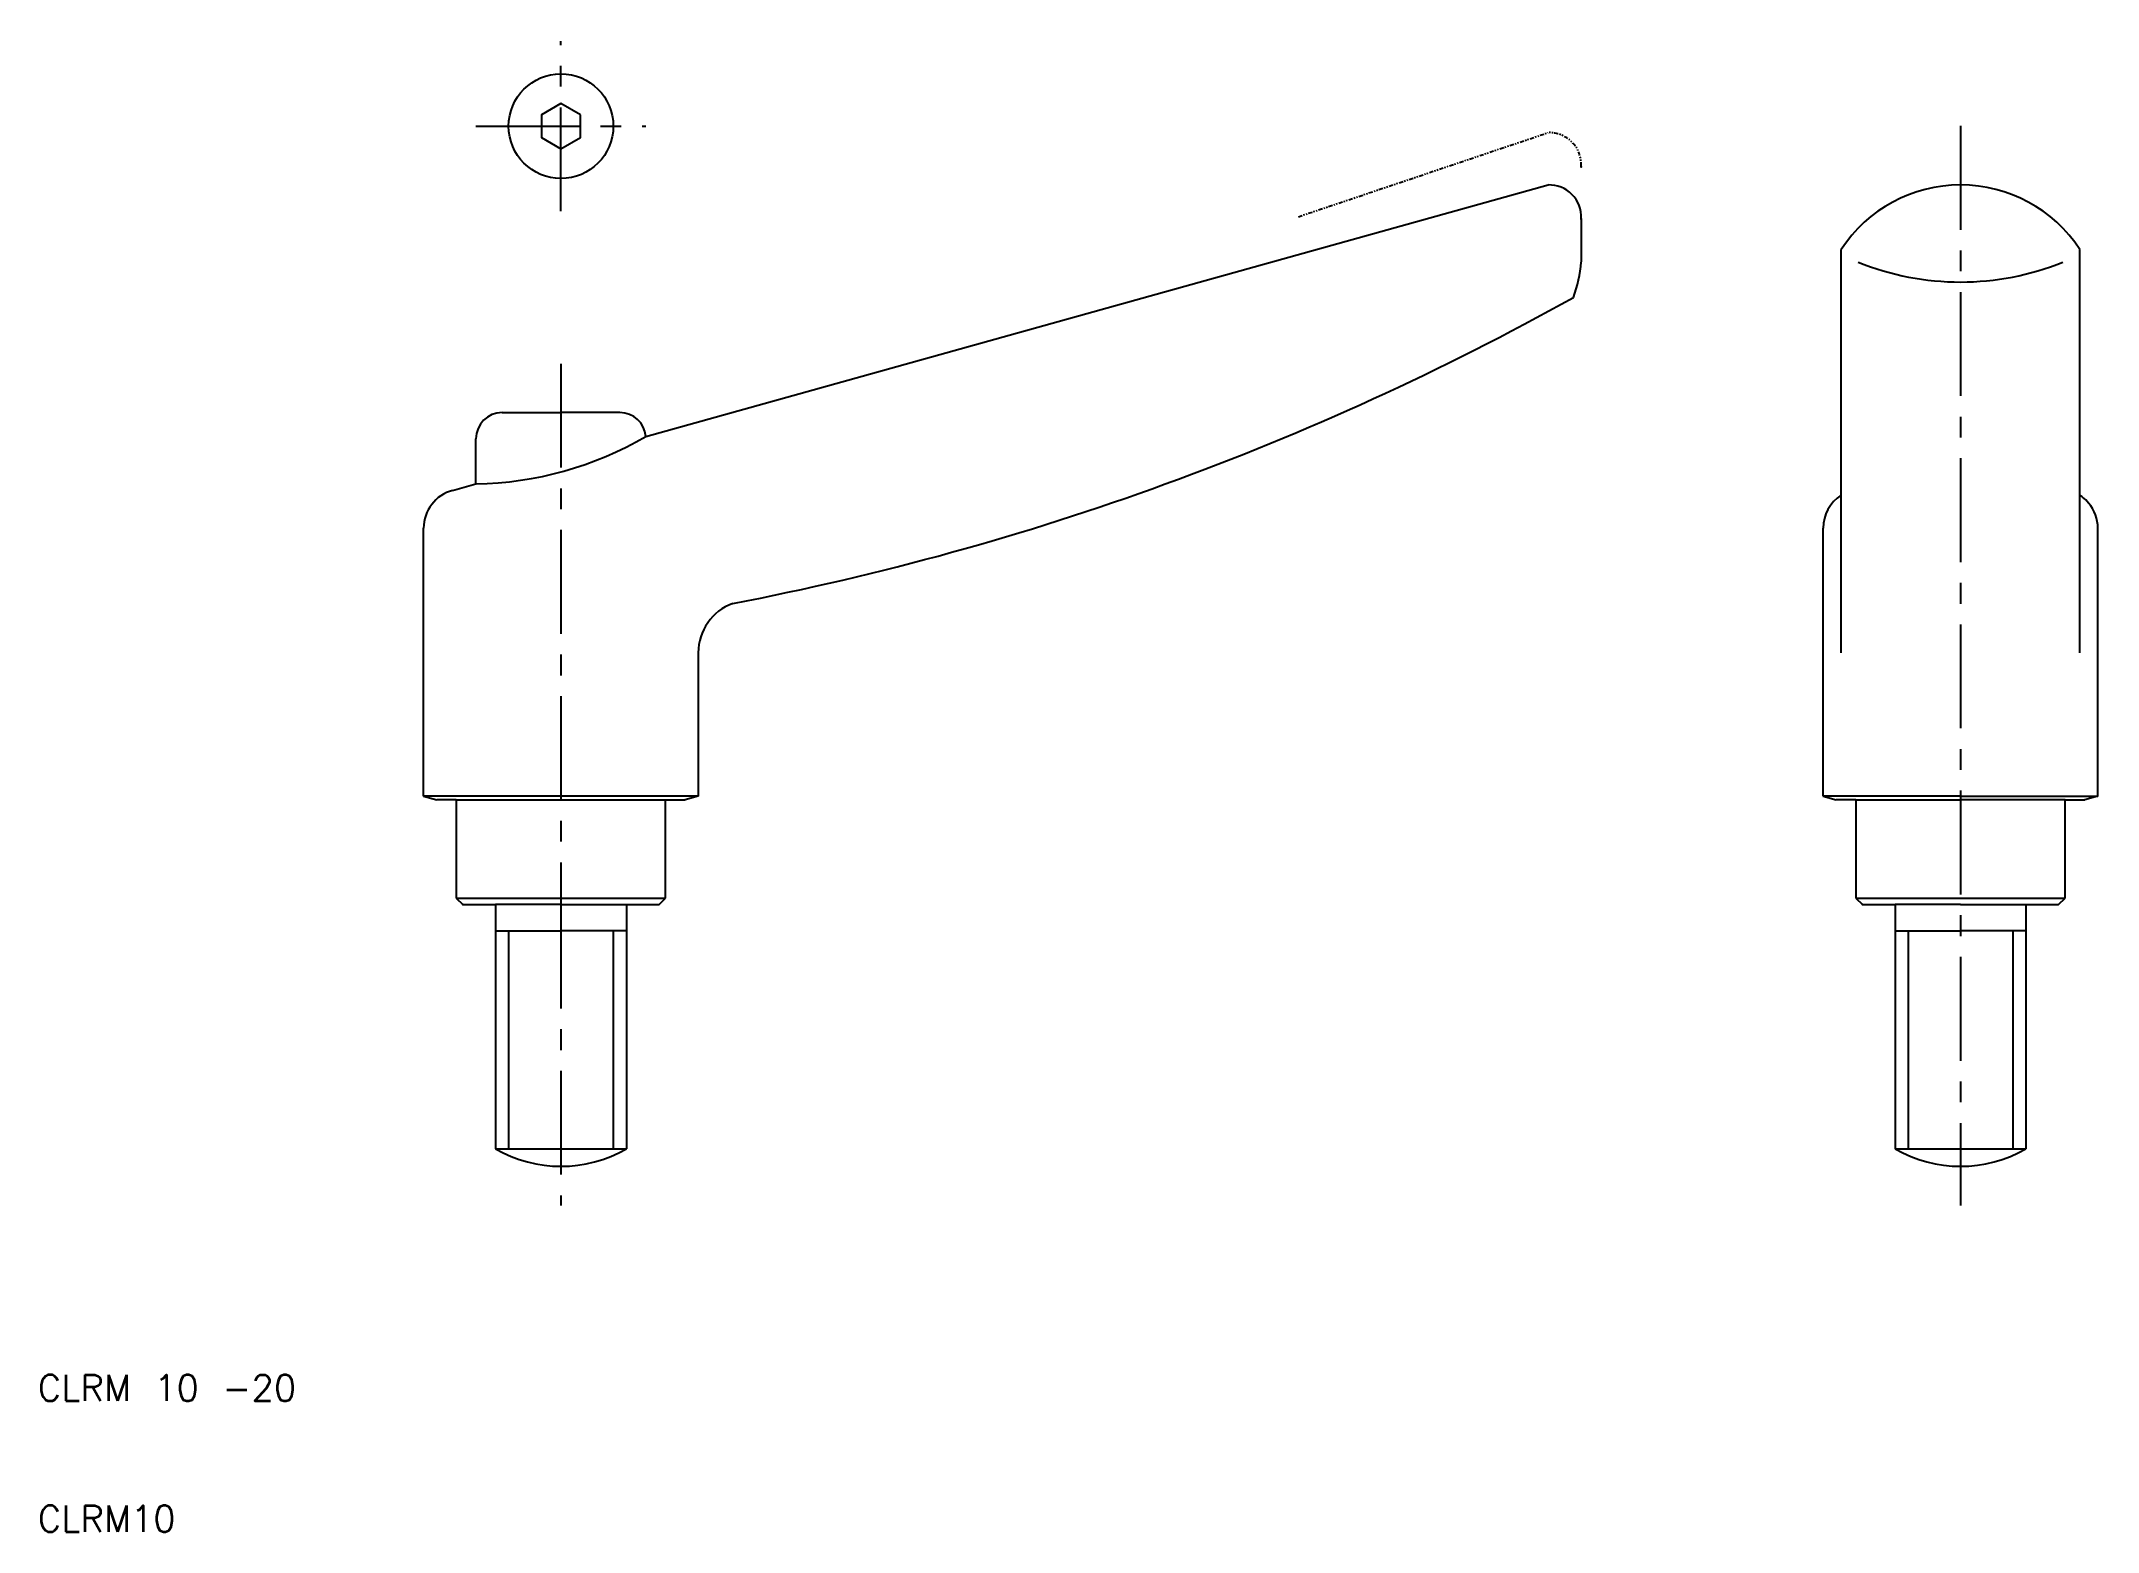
# Model space of a CAD drawing. Extents: x 10 to 168, y 2 to 116.
import ezdxf

# ---------------------------------------------------------------- set-up
doc = ezdxf.new("R2010")
doc.units = 0
doc.header["$LTSCALE"] = 0.25
doc.linetypes.add('CENTER', pattern=[50.8, 31.75, -6.35, 6.35, -6.35])
doc.linetypes.add('PHANTOM', pattern=[2.5, 1.25, -0.25, 0.25, -0.25, 0.25, -0.25])
doc.layers.get('0').update_dxf_attribs({"linetype": 'CONTINUOUS'})
doc.layers.add('CENTER', color=1, linetype='CENTER')
doc.styles.get("Standard").update_dxf_attribs({"font": 'TXT.shx'})

msp = doc.modelspace()

# ---------------------------------------------------------------- linework, layer by layer
at = {"color": 3, "linetype": 'PHANTOM'}
msp.add_line((106.38, 102.57), (125.48, 109), dxfattribs=at)
at = {"color": 7, "linetype": 'CONTINUOUS'}
for p, q in [((56.49, 85.77), (125.48, 105)), ((128, 102.44), (128, 99.11)), ((147.88, 81.28), (147.88, 100.07)), ((166.12, 81.28), (166.12, 100.07)), ((45.5, 87.6), (50, 87.6)), ((54.5, 87.6), (50, 87.6)), ((43.5, 82.15), (43.5, 85.6)), ((41.71, 81.65), (43.5, 82.15)), ((147.88, 69.25), (147.88, 81.28)), ((166.12, 80.88), (166.12, 81.28)), ((166.12, 69.25), (166.12, 80.88)), ((39.5, 58.29), (39.5, 78.76)), ((146.5, 58.29), (146.5, 78.76)), ((167.5, 58.29), (167.5, 78.76)), ((60.5, 69.25), (60.5, 58.29)), ((60.5, 58.29), (39.5, 58.29)), ((39.5, 58.29), (40.5, 58)), ((60.5, 58.29), (59.5, 58)), ((157, 58.29), (146.5, 58.29)), ((146.5, 58.29), (147.5, 58)), ((157, 58.29), (167.5, 58.29)), ((167.5, 58.29), (166.5, 58)), ((42, 58), (40.5, 58)), ((42, 58), (42, 50.5)), ((42, 58), (58, 58)), ((58, 50.5), (58, 58)), ((58, 58), (59.5, 58)), ((149, 58), (147.5, 58)), ((149, 58), (149, 50.5)), ((149, 58), (157, 58)), ((165, 58), (157, 58)), ((165, 50.5), (165, 58)), ((165, 58), (166.5, 58)), ((42, 50.5), (58, 50.5)), ((42, 50.5), (42.5, 50)), ((57.5, 50), (58, 50.5)), ((149, 50.5), (165, 50.5)), ((149, 50.5), (149.5, 50)), ((164.5, 50), (165, 50.5)), ((42.5, 50), (45, 50)), ((50, 50), (45, 50)), ((45, 50), (45, 31.34)), ((50, 50), (55, 50)), ((55, 50), (55, 31.34)), ((55, 50), (57.5, 50)), ((149.5, 50), (152, 50)), ((152, 50), (152, 31.34)), ((157, 50), (152, 50)), ((157, 50), (162, 50)), ((162, 50), (162, 31.34)), ((162, 50), (164.5, 50)), ((45, 48), (50, 48)), ((55, 48), (50, 48)), ((152, 48), (157, 48)), ((162, 48), (157, 48)), ((45, 31.34), (55, 31.34)), ((152, 31.34), (162, 31.34))]:
    msp.add_line(p, q, dxfattribs=at)
at = {"color": 3, "linetype": 'CONTINUOUS'}
for p, q in [((46, 48), (46, 31.34)), ((54, 48), (54, 31.34)), ((153, 48), (153, 31.34)), ((161, 48), (161, 31.34))]:
    msp.add_line(p, q, dxfattribs=at)
at = {"color": 7, "linetype": 'CONTINUOUS'}
msp.add_lwpolyline([(51.5, 110.35), (50, 111.22), (48.5, 110.35), (48.5, 108.62), (50, 107.76), (51.5, 108.62)], close=True, dxfattribs=at)
msp.add_circle((50, 109.49), 4, dxfattribs=at)
at = {"color": 3, "linetype": 'PHANTOM'}
msp.add_arc((125.55, 106.55), 2.45, 357.4066, 91.7636, dxfattribs=at)
at = {"color": 7, "linetype": 'CONTINUOUS'}
for centre, radius, start, end in [((125.55, 102.55), 2.45, 357.4066, 91.7636), ((157, 94.09), 10.91, 33.2686, 146.7314), ((118.03, 99.89), 10, 339.5899, 355.513), ((157, 118.55), 20.97, 248.0761, 291.9239), ((22.45, 284.78), 215.64, 280.8753, 299.1247), ((45.5, 85.6), 2, 90, 180), ((54.5, 85.6), 2, 4.9795, 90), ((43.09, 108.74), 26.59, 270.8801, 300.267), ((42.5, 78.76), 3, 105.1729, 180), ((149.5, 78.76), 3, 122.752, 180), ((164.5, 78.76), 3, 52.5927, 57.248), ((164.5, 78.76), 3, 40.0792, 52.5927), ((164.5, 78.76), 3, 0, 40.0792), ((64.5, 69.25), 4, 110, 180), ((50, 40), 10, 240, 300), ((157, 40), 10, 240, 300)]:
    msp.add_arc(centre, radius, start, end, dxfattribs=at)
at = {"color": 3, "linetype": 'CONTINUOUS'}
msp.add_point((128, 106.39), dxfattribs=at)
at = {"color": 7, "linetype": 'CONTINUOUS'}
for p in [(128, 102.39), (42.5, 50), (42.5, 50), (42.5, 50), (149.5, 50), (149.5, 50), (149.5, 50)]:
    msp.add_point(p, dxfattribs=at)
at = {"layer": 'CENTER', "color": 1, "linetype": 'CENTER'}
for p, q in [((50, 102.99), (50, 115.99)), ((43.5, 109.49), (56.5, 109.49)), ((157, 109.51), (157, 27)), ((50, 91.33), (50, 50)), ((50, 50), (50, 27))]:
    msp.add_line(p, q, dxfattribs=at)

# ---------------------------------------------------------------- texts
at = {"color": 7, "linetype": 'CONTINUOUS'}
for s, p in [('CLRM 10 -20', (10, 12.07)), ('CLRM10', (10, 2.07))]:
    msp.add_text(s, height=2, dxfattribs=at).set_placement(p)

doc.saveas('drawing.dxf')
